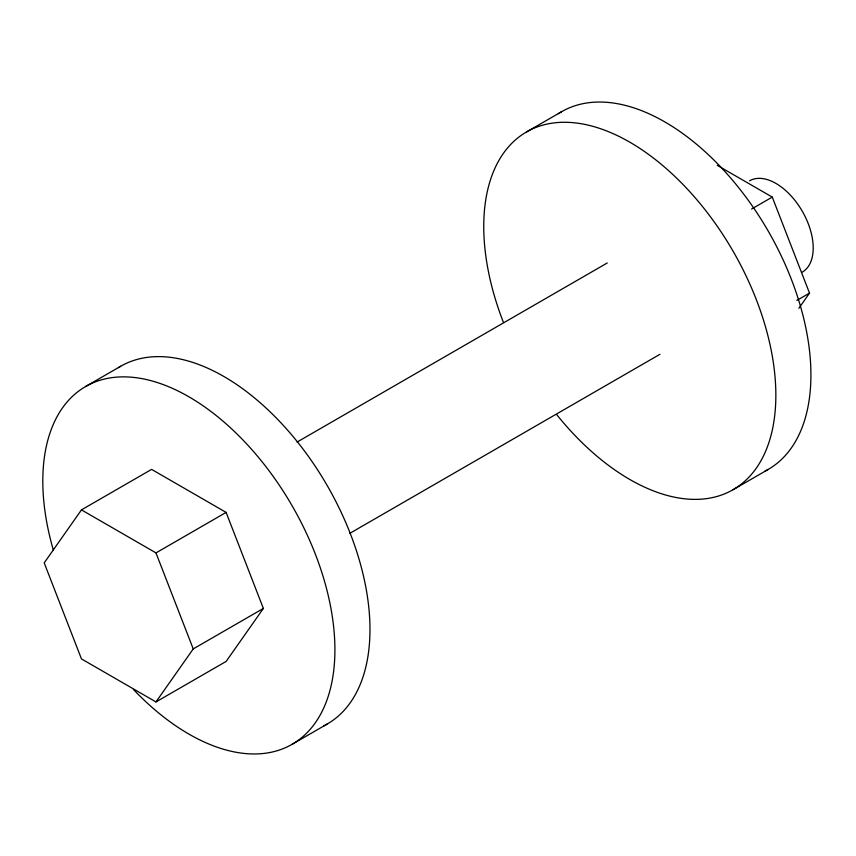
<?xml version="1.0" encoding="UTF-8"?>
<svg xmlns="http://www.w3.org/2000/svg" width="856" height="856" viewBox="0 0 856 856"><rect width="100%" height="100%" fill="white"/><g stroke="black" fill="none" stroke-linecap="round" stroke-linejoin="round"><path stroke-width="1.28" d="M81.459 509.876L44.202 562.884L81.459 658.906L155.974 701.931L226.112 661.442L263.37 608.434L226.112 512.402L151.598 469.388L81.459 509.876L155.974 552.901L193.231 648.923L155.974 701.931M798.873 308.267L809.519 293.116L772.262 197.094L717.232 165.326M85.579 386.538L120.643 366.293M526.526 131.952L561.59 111.708M297.096 442.049L607.257 262.974M155.974 552.901L226.112 512.402M751.568 209.035L772.262 197.094M349.804 533.352L659.976 354.277M193.231 648.923L263.37 608.434M796.872 300.424L809.519 293.116M292.131 744.292L327.195 724.048M733.078 489.707L768.142 469.463M749.567 180.819A52.719 30.431 60 0 1 802.286 211.25A52.719 30.431 60 0 1 802.286 272.122M118.438 367.62A206.553 119.252 60 0 1 327.752 486.508A206.553 119.252 60 0 1 323.782 725.888M53.361 550.14A206.553 119.252 60 0 1 170.601 387.554A206.553 119.252 60 0 1 333.637 671.2A206.553 119.252 60 0 1 133.418 689.433M503.317 322.134A206.553 119.252 60 0 1 604.443 130.101A206.553 119.252 60 0 1 773.631 423.164A206.553 119.252 60 0 1 556.775 414.721M558.294 113.741A206.553 119.252 60 0 1 768.142 230.96A206.553 119.252 60 0 1 764.74 471.303"/></g></svg>
